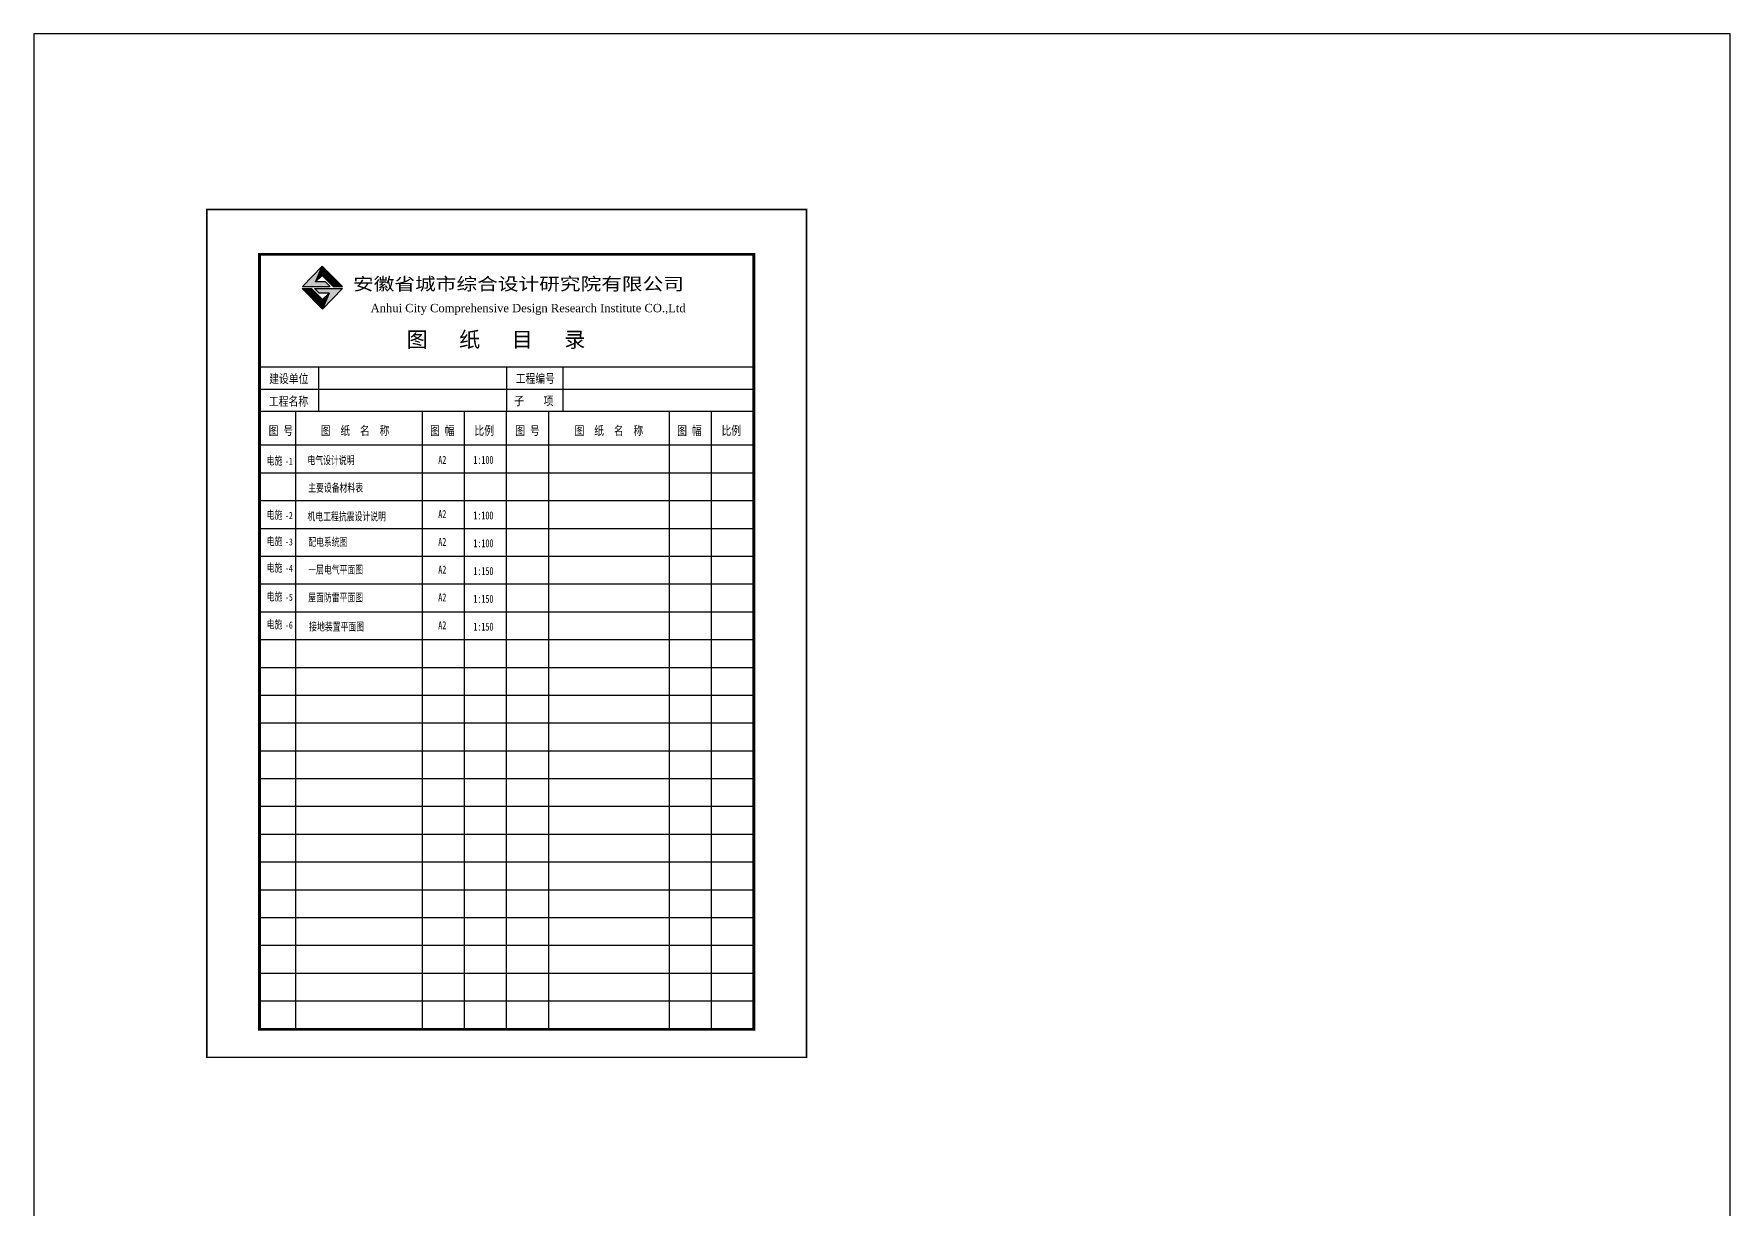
# Model space of a CAD drawing. Extents: x 185245 to 1992634, y -19957 to 755165.
# Drawn here: x 1845574 to 1904974, y 632542 to 673707 of the extents above; entities that cross this region are included whole.
import ezdxf

# ---------------------------------------------------------------- set-up
doc = ezdxf.new("R2010")
doc.units = 0
doc.header["$LTSCALE"] = 1000
doc.header["$MEASUREMENT"] = 0
for name, color, linetype in [('A_DE_DETAIL_3', 144, 'Continuous'), ('PUB_TEXT', 7, 'Continuous'), ('PUB_TITLE', 4, 'Continuous')]:
    doc.layers.add(name, color=color, linetype=linetype)
doc.styles.add('-宋体', font='')
doc.styles.add('_SIMPLEX9', font='', dxfattribs={"width": 0.675})
doc.styles.add('GHF', font='times.ttf')
doc.styles.add('宋体', font='')
doc.styles.get('-宋体').set_extended_font_data('SimSun')
doc.styles.get('_SIMPLEX9').set_extended_font_data('SimSun')
doc.styles.get('宋体').set_extended_font_data('NSimSun')
pattern_1 = [(0, (739743.0128, 1153372.1996), (1.983867188, 3.967734375), [0, -3.967734375])]

msp = doc.modelspace()

# ---------------------------------------------------------------- hatches: boundary and pattern name
at = {"lineweight": -3}
msp.add_hatch(color=1, dxfattribs=at).paths.add_polyline_path([(1855432.3, 665018.2), (1855673.1, 665576.9), (1854978.6, 664863.2), (1855945.6, 664863.2), (1855785.2, 665018.2)])
at = {"layer": 'A_DE_DETAIL_3', "lineweight": -3}
for color, points in [(41, [(1856052.5, 664860.2), (1856379.9, 664860.2), (1855673.1, 665576.9)]), (41, [(1855291.8, 664791.3), (1854970.7, 664791.3), (1855682.5, 664068.3)]), (1, [(1855402.5, 664793.5), (1855560.4, 664627.8), (1855918.1, 664627.8), (1855682.5, 664068.3), (1856380.5, 664793.5)])]:
    msp.add_hatch(color=color, dxfattribs=at).paths.add_polyline_path(points)
at = {"layer": 'PUB_TEXT', "lineweight": -3}
h = msp.add_hatch(dxfattribs=at)
h.set_pattern_fill('松散材料', color=256, scale=2.116125, style=0)
h.set_pattern_definition(pattern_1)
h.paths.add_polyline_path([(1855673.1, 665248.4), (1855673.1, 665576.9), (1855432.3, 665018.2)])
h = msp.add_hatch(dxfattribs=at)
h.set_pattern_fill('松散材料', color=256, scale=2.116125, style=0)
h.set_pattern_definition(pattern_1)
h.paths.add_polyline_path([(1856052.5, 664860.2), (1855673.1, 665576.9), (1855673.1, 665248.4)])
h = msp.add_hatch(dxfattribs=at)
h.set_pattern_fill('松散材料', color=256, scale=2.116125, style=0)
h.set_pattern_definition(pattern_1)
h.paths.add_polyline_path([(1855291.8, 664791.3), (1855682.5, 664068.3), (1855682.5, 664401.6)])
h.paths.add_polyline_path([(1855682.5, 664068.3), (1855918.1, 664627.8), (1855682.5, 664401.6)])

# ---------------------------------------------------------------- linework, layer by layer
at = {"lineweight": -3}
for p, q in [((1855432.3, 665018.2), (1855673.1, 665576.9)), ((1855673.1, 665576.9), (1856052.5, 664860.2)), ((1855682.5, 664068.3), (1854970.7, 664791.3)), ((1854970.7, 664791.3), (1855291.8, 664791.3)), ((1855291.8, 664791.3), (1855682.5, 664068.3)), ((1855402.5, 664793.5), (1856380.5, 664793.5)), ((1855560.4, 664627.8), (1855402.5, 664793.5)), ((1856380.5, 664793.5), (1855682.5, 664068.3)), ((1855918.1, 664627.8), (1855560.4, 664627.8)), ((1855918.1, 664627.8), (1855682.5, 664068.3))]:
    msp.add_line(p, q, dxfattribs=at)
at = {"layer": 'PUB_TEXT', "lineweight": -3}
for p, q in [((1855682.5, 664401.6), (1855291.8, 664791.3)), ((1855682.5, 664401.6), (1855918.1, 664627.8)), ((1855682.5, 664068.3), (1855682.5, 664401.6))]:
    msp.add_line(p, q, dxfattribs=at)
at = {"layer": 'PUB_TEXT', "color": 11, "lineweight": -3}
for p, q in [((1853475.5, 662049.7), (1870784.1, 662049.7)), ((1855540.8, 662024.9), (1855540.8, 660476.2)), ((1862129.8, 662049.7), (1862129.8, 660476.2)), ((1864096.7, 662049.7), (1864096.7, 660476.2)), ((1853475.5, 661262.9), (1870784.1, 661262.9)), ((1870784.1, 660476.2), (1853475.5, 660476.2)), ((1854752.3, 638850.3), (1854752.3, 660476.2)), ((1859179.5, 638850.3), (1859179.5, 660476.2)), ((1860654.7, 638850.3), (1860654.7, 660476.2)), ((1862129.8, 638850.3), (1862129.8, 660476.2)), ((1863605, 638850.3), (1863605, 660476.2)), ((1867833.8, 638850.3), (1867833.8, 660476.2)), ((1869309, 638850.3), (1869309, 660476.2)), ((1870784.1, 659296.1), (1853475.5, 659296.1)), ((1870784.1, 659296.1), (1853475.5, 659296.1)), ((1870784.1, 658322.4), (1853475.5, 658322.4)), ((1870784.1, 657348.8), (1853475.5, 657348.8)), ((1870784.1, 656375.2), (1853475.5, 656375.2)), ((1870784.1, 655401.6), (1853475.5, 655401.6)), ((1870784.1, 654428), (1853475.5, 654428)), ((1870784.1, 653454.4), (1853475.5, 653454.4)), ((1870784.1, 652480.8), (1853475.5, 652480.8)), ((1870784.1, 651507.2), (1853475.5, 651507.2)), ((1870784.1, 650533.6), (1853475.5, 650533.6)), ((1870784.1, 649560), (1853475.5, 649560)), ((1870784.1, 648586.4), (1853475.5, 648586.4)), ((1870784.1, 647612.7), (1853475.5, 647612.7)), ((1870784.1, 646639.1), (1853475.5, 646639.1)), ((1870784.1, 645665.5), (1853475.5, 645665.5)), ((1870784.1, 644691.9), (1853475.5, 644691.9)), ((1870784.1, 643718.3), (1853475.5, 643718.3)), ((1870784.1, 642744.7), (1853475.5, 642744.7)), ((1870784.1, 641771.1), (1853475.5, 641771.1)), ((1870784.1, 640797.5), (1853475.5, 640797.5)), ((1870784.1, 639823.9), (1853475.5, 639823.9))]:
    msp.add_line(p, q, dxfattribs=at)
at = {"layer": 'PUB_TEXT', "color": 2, "lineweight": -3, "const_width": 49.2}
msp.add_lwpolyline([(1851629.8, 667557), (1872629.8, 667557), (1872629.8, 637857), (1851629.8, 637857)], close=True, dxfattribs=at)
at = {"layer": 'PUB_TEXT', "color": 11, "lineweight": -3, "const_width": 98.3}
msp.add_lwpolyline([(1853475.5, 638840.4), (1853475.5, 665983.5), (1870784.1, 665983.5), (1870784.1, 638840.4)], close=True, dxfattribs=at)
at = {"layer": 'PUB_TEXT', "lineweight": -3}
for points in [[(1855785.2, 665018.2), (1855432.3, 665018.2), (1855673.1, 665248.4), (1856052.5, 664860.2), (1856379.9, 664860.2), (1855673.1, 665576.9), (1854978.6, 664863.2), (1855945.6, 664863.2), (1855785.2, 665018.2)], [(1855673.1, 665576.9), (1855673.1, 665248.4)]]:
    msp.add_lwpolyline(points, dxfattribs=at)
at = {"layer": 'PUB_TITLE', "color": 4, "lineweight": -3}
msp.add_lwpolyline([(1845574.4, 631707), (1904974.4, 631707), (1904974.4, 673707), (1845574.4, 673707)], close=True, dxfattribs=at)

# ---------------------------------------------------------------- texts
at = {"color": 11, "lineweight": -3, "style": '-宋体'}
msp.add_text('图   纸   目   录', height=540.894, dxfattribs=at).set_placement((1858623.9, 662732))
at = {"layer": 'PUB_TEXT', "lineweight": -3}
for s, height, style, width, p in [('安徽省城市综合设计研究院有限公司', 442.55, '宋体', 1.2, (1856749.5, 664728.9)), ('电施', 280.28, '宋体', 0.7, (1853725.6, 658618.1)), ('-1', 246.65, '_SIMPLEX9', 0.675, (1854368.9, 658612.6)), ('电气设计说明', 280.28, '宋体', 0.7, (1855152.7, 658632.1)), ('A2', 280.28, '宋体', 0.7, (1859735.1, 658647)), ('1:100', 280.28, '宋体', 0.7, (1860964.3, 658647)), ('主要设备材料表', 280.28, '宋体', 0.7, (1855180.2, 657669.1)), ('电施', 280.28, '宋体', 0.7, (1853725.6, 656719.6)), ('机电工程抗震设计说明', 280.28, '宋体', 0.7, (1855154.3, 656662.8)), ('A2', 280.28, '宋体', 0.7, (1859735.1, 656748.5)), ('1:100', 280.28, '宋体', 0.7, (1860964.3, 656699.8)), ('-2', 246.65, '_SIMPLEX9', 0.675, (1854368.9, 656714)), ('电施', 280.28, '宋体', 0.7, (1853725.6, 655794.7)), ('-3', 246.65, '_SIMPLEX9', 0.675, (1854368.9, 655789.1)), ('配电系统图', 280.28, '宋体', 0.7, (1855180.2, 655770.5)), ('A2', 280.28, '宋体', 0.7, (1859735.1, 655774.9)), ('1:100', 280.28, '宋体', 0.7, (1860964.3, 655726.2)), ('电施', 280.28, '宋体', 0.7, (1853725.6, 654869.7)), ('-4', 246.65, '_SIMPLEX9', 0.675, (1854368.9, 654864.2)), ('一层电气平面图', 280.28, '宋体', 0.7, (1855180.2, 654799.6)), ('A2', 280.28, '宋体', 0.7, (1859735.1, 654801.2)), ('1:150', 280.28, '宋体', 0.7, (1860964.3, 654752.6)), ('电施', 280.28, '宋体', 0.7, (1853725.6, 653856.5)), ('-5', 246.65, '_SIMPLEX9', 0.675, (1854368.9, 653851)), ('屋面防雷平面图', 280.28, '宋体', 0.7, (1855180.2, 653825.9)), ('A2', 280.28, '宋体', 0.7, (1859735.1, 653827.6)), ('1:150', 280.28, '宋体', 0.7, (1860964.3, 653779)), ('电施', 280.28, '宋体', 0.7, (1853725.6, 652882.9)), ('-6', 246.65, '_SIMPLEX9', 0.675, (1854368.9, 652877.4)), ('接地装置平面图', 280.28, '宋体', 0.7, (1855213.3, 652805, 0)), ('A2', 280.28, '宋体', 0.7, (1859735.1, 652854)), ('1:150', 280.28, '宋体', 0.7, (1860964.3, 652805.4))]:
    msp.add_text(s, height=height, dxfattribs=dict(at, style=style, width=width)).set_placement(p)
at = {"layer": 'PUB_TEXT', "lineweight": -3, "style": 'GHF'}
msp.add_text('Anhui City Comprehensive Design Research Institute CO.,Ltd', height=291.563, dxfattribs=at).set_placement((1857366.6, 663958.6))
at = {"layer": 'PUB_TEXT', "color": 11, "lineweight": -3, "style": '-宋体', "width": 0.8}
for s, height, p in [('建设单位', 314.7, (1853814.2, 661475.4)), ('工程编号', 314.7, (1862447.9, 661481.2)), ('工程名称', 314.7, (1853803.9, 660682)), ('子    项', 314.7, (1862395, 660697.3)), ('图 号', 314.7, (1853794.7, 659656.2)), ('   图  纸  名  称', 314.702, (1855107.4, 659656.2)), ('图 幅', 314.7, (1859447.2, 659656.2)), ('比例', 314.7, (1860998.7, 659656.2)), ('图 号', 314.7, (1862432.4, 659656.2)), ('   图  纸  名  称', 314.702, (1863996.3, 659656.2)), ('图 幅', 314.7, (1868101.5, 659656.2)), ('比例', 314.7, (1869653, 659656.2))]:
    msp.add_text(s, height=height, dxfattribs=at).set_placement(p)

doc.saveas('drawing.dxf')
